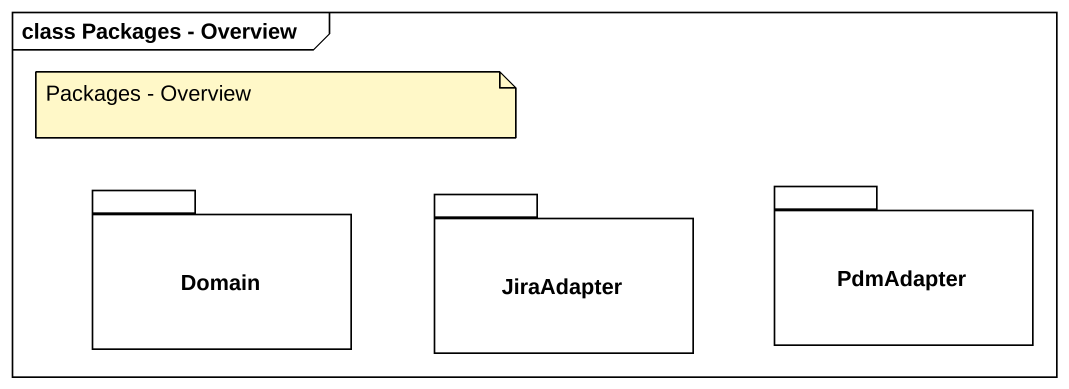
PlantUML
@startuml
mainframe class Packages - Overview
package Domain {
}
package JiraAdapter {
}
package PdmAdapter {
}
note as N1
  Packages - Overview
end note
@enduml
